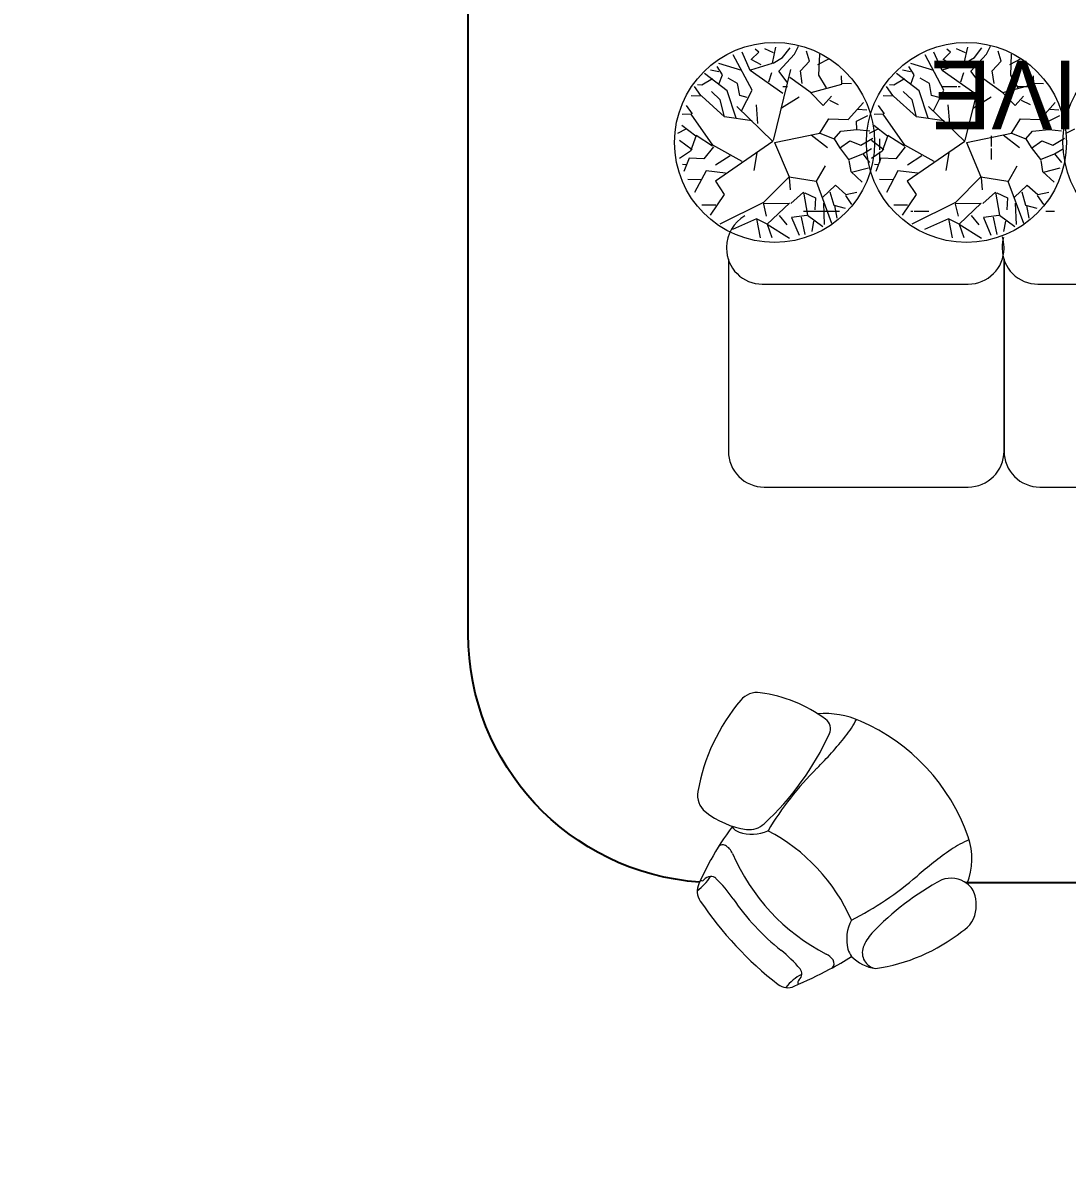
# Model space of a CAD drawing. Header units: millimetres. Extents: x 148480 to 578986, y 39883 to 155062.
# Drawn here: x 240593 to 243950, y 126428 to 130095 of the extents above; entities that cross this region are included whole.
import ezdxf

# ---------------------------------------------------------------- set-up
doc = ezdxf.new("R2010")
doc.units = ezdxf.units.MM
doc.linetypes.add('CONTINU', pattern=[0])
doc.linetypes.add('HIDDEN', pattern=[0.375, 0.25, -0.125])
for name, color, linetype in [('001-TEXT', 250, 'Continuous'), ('Flooring', 44, 'Continuous'), ('I - MODULAR', 44, 'Continuous'), ('Layer4', 6, 'Continuous')]:
    doc.layers.add(name, color=color, linetype=linetype)
doc.layers.add('I-01$0$i-plants', color=7, linetype='Continuous', lineweight=13, true_color=0x86b300)
doc.layers.add('I-FURN', color=30, linetype='Continuous', lineweight=5)
doc.layers.add('Q-CASE', color=31, linetype='Continuous', lineweight=5)
doc.styles.add('Herbalife_Third Floor - Furniture Layout - 210201$0$CG', font='GOTHIC.TTF')

# ---------------------------------------------------------------- blocks, each defined once
blk = doc.blocks.new('GFC1')
at = {"layer": 'Flooring', "color": 8, "linetype": 'HIDDEN', "ltscale": 1500}
blk.add_lwpolyline([(328672.2, 130068.3, 1.540604), (310717.1, 129143.3, 0.119203), (311634.4, 128071.9, -0.704413), (307490.1, 113767.5)], format="xyb", dxfattribs=at)
at = {"layer": 'I - MODULAR', "color": 8, "linetype": 'Continuous'}
blk.add_lwpolyline([(315400.4, 128320.3, -0.39378), (314656.6, 129118.3), (314656.6, 132379.9, -0.285734), (315103.2, 133097.6)], format="xyb", dxfattribs=at)
blk.add_lwpolyline([(317681.4, 128318.3), (316256.4, 128318.3)], dxfattribs=at)
at = {"layer": 'I - MODULAR', "color": 8, "linetype": 'Continuous', "elevation": 0}
blk.add_lwpolyline([(315729.2, 128024), (315728.7, 128024)], dxfattribs=at)
at = {"layer": 'I-01$0$i-plants', "color": 8}
for p, q in [((315563.5, 130927.8, 0), (315537, 130986.7, 0)), ((315566.4, 130963.3, 0), (315590.6, 130986.8, 0)), ((315590.6, 130986.8, 0), (315578.8, 130996.7, 0)), ((315638, 130984.8, 0), (315609.7, 130997.9, 0)), ((315634.5, 130951.5, 0), (315645.7, 131003.4, 0)), ((315667.1, 130969.5, 0), (315691.3, 131000.8, 0)), ((315706, 130981.1, 0), (315718.5, 131006.4, 0)), ((315753.4, 130957.9, 0), (315743.8, 130990, 0)), ((316180.3, 130927.8, 0), (316153.8, 130986.7, 0)), ((316183.2, 130963.3, 0), (316207.4, 130986.8, 0)), ((316207.4, 130986.8, 0), (316195.6, 130996.7, 0)), ((316254.9, 130984.8, 0), (316226.5, 130997.9, 0)), ((316251.3, 130951.5, 0), (316262.6, 131003.4, 0)), ((316283.9, 130969.5, 0), (316308.1, 131000.8, 0)), ((316322.9, 130981.1, 0), (316335.3, 131006.4, 0)), ((316370.2, 130957.9, 0), (316360.6, 130990, 0)), ((315536.6, 130927.8, 0), (315462.8, 130951, 0)), ((315569, 130865, 0), (315508.3, 130978.1, 0)), ((315565, 130930.7, 0), (315634.5, 130951.5, 0)), ((315598.3, 130946.3, 0), (315566.4, 130963.3, 0)), ((315636.6, 130952.2, 0), (315667.1, 130969.5, 0)), ((315655.7, 130926.1, 0), (315706, 130981.1, 0)), ((315724.5, 130927.6, 0), (315753.4, 130957.9, 0)), ((315781, 130947.4, 0), (315817.7, 130966.5, 0)), ((315784.3, 130913.7, 0), (315786.5, 130981.2, 0)), ((316153.5, 130927.8, 0), (316079.6, 130951, 0)), ((316185.9, 130865, 0), (316125.1, 130978.1, 0)), ((316181.8, 130930.7, 0), (316251.3, 130951.5, 0)), ((316215.1, 130946.3, 0), (316183.2, 130963.3, 0)), ((316253.4, 130952.2, 0), (316283.9, 130969.5, 0)), ((316272.5, 130926.1, 0), (316322.9, 130981.1, 0)), ((316341.3, 130927.6, 0), (316370.2, 130957.9, 0)), ((316397.8, 130947.4, 0), (316434.5, 130966.5, 0)), ((316401.2, 130913.7, 0), (316403.3, 130981.2, 0)), ((315489.3, 130862.7, 0), (315416.8, 130918.4, 0)), ((315462, 130924.2, 0), (315435.6, 130929.7, 0)), ((315473.8, 130914.3, 0), (315456.8, 130941.4, 0)), ((315462.8, 130884.1, 0), (315473.8, 130914.3, 0)), ((315668.3, 130854.5, 0), (315563.5, 130927.8, 0)), ((315623.4, 130892, 0), (315632.5, 130921.6, 0)), ((315637.6, 130703.4, 0), (315693.9, 130930.9, 0)), ((315681.9, 130890.8, 0), (315655.7, 130926.1, 0)), ((315730, 130886.5, 0), (315724.5, 130927.6, 0)), ((315808, 130872.3, 0), (315784.3, 130913.7, 0)), ((316106.1, 130862.7, 0), (316033.7, 130918.4, 0)), ((316078.8, 130924.2, 0), (316052.4, 130929.7, 0)), ((316090.6, 130914.3, 0), (316073.6, 130941.4, 0)), ((316079.6, 130884.1, 0), (316090.6, 130914.3, 0)), ((316285.1, 130854.5, 0), (316180.3, 130927.8, 0)), ((316240.3, 130892, 0), (316249.4, 130921.6, 0)), ((316254.4, 130703.4, 0), (316310.7, 130930.9, 0)), ((316298.7, 130890.8, 0), (316272.5, 130926.1, 0)), ((316346.9, 130886.5, 0), (316341.3, 130927.6, 0)), ((316424.8, 130872.3, 0), (316401.2, 130913.7, 0)), ((315404.4, 130847.8, 0), (315384.6, 130876.6, 0)), ((315408, 130881.1, 0), (315394.1, 130882.2, 0)), ((315441.8, 130901.9, 0), (315408, 130881.1, 0)), ((315522.3, 130886.1, 0), (315492.6, 130903.7, 0)), ((315529.4, 130847.8, 0), (315522.3, 130886.1, 0)), ((315690.3, 130906.7, 0), (315758.7, 130857.6, 0)), ((315758.7, 130857.6, 0), (315857.9, 130884.8, 0)), ((315857.9, 130884.8, 0), (315856.8, 130911, 0)), ((315857.2, 130887.1, 0), (315888.8, 130886, 0)), ((316021.2, 130847.8, 0), (316001.4, 130876.6, 0)), ((316024.8, 130881.1, 0), (316010.9, 130882.2, 0)), ((316058.7, 130901.9, 0), (316024.8, 130881.1, 0)), ((316139.2, 130886.1, 0), (316109.4, 130903.7, 0)), ((316146.2, 130847.8, 0), (316139.2, 130886.1, 0)), ((316307.2, 130906.7, 0), (316375.6, 130857.6, 0)), ((316375.6, 130857.6, 0), (316474.7, 130884.8, 0)), ((316474.7, 130884.8, 0), (316473.6, 130911, 0)), ((316474, 130887.1, 0), (316505.6, 130886, 0)), ((315407.3, 130845.9, 0), (315373.5, 130846.7, 0)), ((315480.6, 130779.5, 0), (315407.3, 130845.9, 0)), ((315466.5, 130834.3, 0), (315438.5, 130860.9, 0)), ((315518, 130774.7, 0), (315489.3, 130862.7, 0)), ((315553.6, 130841.7, 0), (315529.4, 130847.8, 0)), ((315535.3, 130798.7, 0), (315569, 130865, 0)), ((315664.2, 130808, 0), (315720.5, 130843.6, 0)), ((315756.8, 130857, 0), (315798, 130816, 0)), ((315798, 130816, 0), (315824.9, 130845.2, 0)), ((316024.2, 130845.9, 0), (315990.3, 130846.7, 0)), ((316097.5, 130779.5, 0), (316024.2, 130845.9, 0)), ((316083.4, 130834.3, 0), (316055.3, 130860.9, 0)), ((316134.8, 130774.7, 0), (316106.1, 130862.7, 0)), ((316170.5, 130841.7, 0), (316146.2, 130847.8, 0)), ((316152.1, 130798.7, 0), (316185.9, 130865, 0)), ((316281.1, 130808, 0), (316337.3, 130843.6, 0)), ((316373.7, 130857, 0), (316414.9, 130816, 0)), ((316414.9, 130816, 0), (316441.7, 130845.2, 0)), ((315377.6, 130788.9, 0), (315358.5, 130815.3, 0)), ((315480.6, 130779.5, 0), (315466.5, 130834.3, 0)), ((315636.2, 130700.2, 0), (315519.8, 130812.7, 0)), ((315587.5, 130758.1, 0), (315583, 130818.3, 0)), ((315817.6, 130832.4, 0), (315846, 130819.4, 0)), ((315878.6, 130770.4, 0), (315927.1, 130825, 0)), ((315909, 130803.6, 0), (315938.6, 130801.5, 0)), ((315994.4, 130788.9, 0), (315975.3, 130815.3, 0)), ((316097.5, 130779.5, 0), (316083.4, 130834.3, 0)), ((316253, 130700.2, 0), (316136.6, 130812.7, 0)), ((316204.4, 130758.1, 0), (316199.9, 130818.3, 0)), ((316434.4, 130832.4, 0), (316462.8, 130819.4, 0)), ((316495.4, 130770.4, 0), (316543.9, 130825, 0)), ((316525.9, 130803.6, 0), (316555.4, 130801.5, 0)), ((315373.3, 130787.6, 0), (315344.5, 130787.1, 0)), ((315443.5, 130688, 0), (315373.3, 130787.6, 0)), ((315569.5, 130766.1, 0), (315480.6, 130779.5, 0)), ((315786.8, 130726.6, 0), (315815.4, 130772.7, 0)), ((315815.4, 130772.7, 0), (315878.6, 130770.4, 0)), ((315905, 130764.9, 0), (315941.8, 130783.7, 0)), ((315990.1, 130787.6, 0), (315961.3, 130787.1, 0)), ((316060.3, 130688, 0), (315990.1, 130787.6, 0)), ((316186.3, 130766.1, 0), (316097.5, 130779.5, 0)), ((316403.6, 130726.6, 0), (316432.3, 130772.7, 0)), ((316432.3, 130772.7, 0), (316495.4, 130770.4, 0)), ((316521.8, 130764.9, 0), (316558.6, 130783.7, 0)), ((315356.4, 130739.7, 0), (315329.2, 130726.2, 0)), ((315388, 130717, 0), (315343.9, 130751.9, 0)), ((315832.7, 130708.2, 0), (315854.1, 130733.4, 0)), ((315854.1, 130733.4, 0), (315906.2, 130738.4, 0)), ((315906.2, 130738.4, 0), (315905, 130764.9, 0)), ((315906.2, 130738.4, 0), (315947.5, 130734.5, 0)), ((315973.2, 130739.7, 0), (315946, 130726.2, 0)), ((316004.8, 130717, 0), (315960.7, 130751.9, 0)), ((316449.5, 130708.2, 0), (316470.9, 130733.4, 0)), ((316470.9, 130733.4, 0), (316523, 130738.4, 0)), ((316523, 130738.4, 0), (316521.8, 130764.9, 0)), ((316523, 130738.4, 0), (316564.3, 130734.5, 0)), ((316605.1, 130739.7, 0), (316577.9, 130726.2, 0)), ((315376.3, 130673.2, 0), (315335.9, 130703.8, 0)), ((315389.2, 130719.8, 0), (315371.1, 130669.1, 0)), ((315442.1, 130684.8, 0), (315389.2, 130719.8, 0)), ((315636.2, 130700.2, 0), (315451.2, 130572.7, 0)), ((315641.5, 130697.1, 0), (315786.8, 130726.6, 0)), ((315641.5, 130697.1, 0), (315688.1, 130587, 0)), ((315759.5, 130721.3, 0), (315811.8, 130680.7, 0)), ((315786.8, 130726.6, 0), (315832.7, 130708.2, 0)), ((315832.7, 130708.2, 0), (315849.7, 130681.1, 0)), ((315850.4, 130678.9, 0), (315883.5, 130702.2, 0)), ((315883.5, 130702.2, 0), (315918.8, 130688.4, 0)), ((315918.8, 130688.4, 0), (315956.9, 130710.8, 0)), ((315993.2, 130673.2, 0), (315952.7, 130703.8, 0)), ((316006, 130719.8, 0), (315987.9, 130669.1, 0)), ((316059, 130684.8, 0), (316006, 130719.8, 0)), ((316253, 130700.2, 0), (316068.1, 130572.7, 0)), ((316258.3, 130697.1, 0), (316403.6, 130726.6, 0)), ((316258.3, 130697.1, 0), (316304.9, 130587, 0)), ((316376.4, 130721.3, 0), (316428.6, 130680.7, 0)), ((316403.6, 130726.6, 0), (316449.5, 130708.2, 0)), ((316449.5, 130708.2, 0), (316466.5, 130681.1, 0)), ((316467.2, 130678.9, 0), (316500.3, 130702.2, 0)), ((316500.3, 130702.2, 0), (316535.7, 130688.4, 0)), ((316535.7, 130688.4, 0), (316573.7, 130710.8, 0)), ((315371.1, 130669.1, 0), (315335.8, 130645.1, 0)), ((315445, 130683.2, 0), (315414.2, 130644.2, 0)), ((315537.3, 130635.9, 0), (315443.5, 130688, 0)), ((315584.7, 130663.5, 0), (315574.9, 130606.8, 0)), ((315849.7, 130681.1, 0), (315879.4, 130641.9, 0)), ((315879.4, 130641.9, 0), (315925, 130660.9, 0)), ((315925, 130660.9, 0), (315953.6, 130677.6, 0)), ((315925, 130660.9, 0), (315946.8, 130632.4, 0)), ((315987.9, 130669.1, 0), (315952.7, 130645.1, 0)), ((316061.8, 130683.2, 0), (316031, 130644.2, 0)), ((316154.1, 130635.9, 0), (316060.3, 130688, 0)), ((316201.5, 130663.5, 0), (316191.7, 130606.8, 0)), ((316466.5, 130681.1, 0), (316496.3, 130641.9, 0)), ((316496.3, 130641.9, 0), (316541.8, 130660.9, 0)), ((316541.8, 130660.9, 0), (316570.4, 130677.6, 0)), ((316541.8, 130660.9, 0), (316563.7, 130632.4, 0)), ((315357.6, 130624.7, 0), (315345.8, 130626.5, 0)), ((315366.7, 130646.2, 0), (315350.3, 130603.8, 0)), ((315414.2, 130644.2, 0), (315366.7, 130646.2, 0)), ((315498.4, 130653.5, 0), (315451.6, 130623.6, 0)), ((315775.6, 130570.5, 0), (315804.9, 130622.1, 0)), ((315880.2, 130639.3, 0), (315886.2, 130603.6, 0)), ((315974.4, 130624.7, 0), (315962.6, 130626.5, 0)), ((315983.6, 130646.2, 0), (315967.1, 130603.8, 0)), ((316031, 130644.2, 0), (315983.6, 130646.2, 0)), ((316115.2, 130653.5, 0), (316068.5, 130623.6, 0)), ((316392.4, 130570.5, 0), (316421.7, 130622.1, 0)), ((316497, 130639.3, 0), (316503, 130603.6, 0)), ((315421.2, 130606.3, 0), (315384.1, 130536.2, 0)), ((315483.7, 130598.2, 0), (315421.2, 130606.3, 0)), ((315688.1, 130587, 0), (315605.8, 130503.6, 0)), ((315688.1, 130587, 0), (315774.8, 130573.1, 0)), ((315688.8, 130584.7, 0), (315691.8, 130545.3, 0)), ((315886.2, 130603.6, 0), (315923.4, 130569.2, 0)), ((315889, 130602, 0), (315943.1, 130615.4, 0)), ((316038, 130606.3, 0), (316001, 130536.2, 0)), ((316100.5, 130598.2, 0), (316038, 130606.3, 0)), ((316304.9, 130587, 0), (316222.7, 130503.6, 0)), ((316304.9, 130587, 0), (316391.6, 130573.1, 0)), ((316305.6, 130584.7, 0), (316308.6, 130545.3, 0)), ((316503, 130603.6, 0), (316540.2, 130569.2, 0)), ((316505.9, 130602, 0), (316559.9, 130615.4, 0)), ((315405.1, 130577.4, 0), (315362.5, 130577.8, 0)), ((315451.3, 130572.6, 0), (315479.7, 130530.1, 0)), ((315774.8, 130573.1, 0), (315824.6, 130437.7, 0)), ((315795.4, 130520.2, 0), (315837, 130559.5, 0)), ((315837, 130559.5, 0), (315870.8, 130529.3, 0)), ((316021.9, 130577.4, 0), (315979.3, 130577.8, 0)), ((316068.1, 130572.6, 0), (316096.5, 130530.1, 0)), ((316391.6, 130573.1, 0), (316441.4, 130437.7, 0)), ((316412.2, 130520.2, 0), (316453.8, 130559.5, 0)), ((316453.8, 130559.5, 0), (316487.6, 130529.3, 0)), ((315479.7, 130530.1, 0), (315435, 130463, 0)), ((315694, 130500.4, 0), (315734.4, 130536.9, 0)), ((315734.4, 130536.9, 0), (315747.7, 130463.1, 0)), ((315739.2, 130535.5, 0), (315773.4, 130518.9, 0)), ((315773.4, 130518.9, 0), (315771.3, 130480.7, 0)), ((315819, 130537.9, 0), (315831.5, 130496, 0)), ((315869.3, 130526.4, 0), (315889.2, 130497.4, 0)), ((315870.8, 130529.3, 0), (315906.1, 130537.4, 0)), ((316096.5, 130530.1, 0), (316051.8, 130463, 0)), ((316310.9, 130500.4, 0), (316351.2, 130536.9, 0)), ((316351.2, 130536.9, 0), (316364.5, 130463.1, 0)), ((316356, 130535.5, 0), (316390.2, 130518.9, 0)), ((316390.2, 130518.9, 0), (316388.1, 130480.7, 0)), ((316435.8, 130537.9, 0), (316448.4, 130496, 0)), ((316486.1, 130526.4, 0), (316506, 130497.4, 0)), ((316487.6, 130529.3, 0), (316522.9, 130537.4, 0)), ((315452.2, 130495, 0), (315407.7, 130495.1, 0)), ((315605.8, 130503.6, 0), (315465.8, 130434.7, 0)), ((315604.7, 130500.5, 0), (315689.2, 130501.8, 0)), ((315605.4, 130498.2, 0), (315614.3, 130460.5, 0)), ((315689.2, 130501.8, 0), (315617.7, 130434.7, 0)), ((315798.4, 130502.3, 0), (315801.1, 130433.4, 0)), ((315831.5, 130496, 0), (315868.2, 130485.8, 0)), ((315834.4, 130494.4, 0), (315841.8, 130453.8, 0)), ((316069, 130495, 0), (316024.5, 130495.1, 0)), ((316222.7, 130503.6, 0), (316082.7, 130434.7, 0)), ((316221.5, 130500.5, 0), (316306, 130501.8, 0)), ((316222.2, 130498.2, 0), (316231.2, 130460.5, 0)), ((316306, 130501.8, 0), (316234.5, 130434.7, 0)), ((316415.2, 130502.3, 0), (316417.9, 130433.4, 0)), ((316448.4, 130496, 0), (316485, 130485.8, 0)), ((316451.2, 130494.4, 0), (316458.7, 130453.8, 0)), ((315583.8, 130451.4, 0), (315506.6, 130417.6, 0)), ((315617.7, 130434.7, 0), (315583.8, 130451.4, 0)), ((315583.8, 130451.4, 0), (315595.3, 130390.4, 0)), ((315656.2, 130462.5, 0), (315680.9, 130432.1, 0)), ((315745.5, 130462.4, 0), (315696.3, 130455.4, 0)), ((315696.3, 130455.4, 0), (315720.2, 130398.6, 0)), ((315727.1, 130456.9, 0), (315739.3, 130401.5, 0)), ((315747.7, 130463.1, 0), (315796.6, 130426.8, 0)), ((315766.5, 130444.6, 0), (315761, 130410.8, 0)), ((316200.6, 130451.4, 0), (316123.5, 130417.6, 0)), ((316234.5, 130434.7, 0), (316200.6, 130451.4, 0)), ((316200.6, 130451.4, 0), (316212.1, 130390.4, 0)), ((316273, 130462.5, 0), (316297.8, 130432.1, 0)), ((316362.4, 130462.4, 0), (316313.2, 130455.4, 0)), ((316313.2, 130455.4, 0), (316337, 130398.6, 0)), ((316344, 130456.9, 0), (316356.2, 130401.5, 0)), ((316364.5, 130463.1, 0), (316413.4, 130426.8, 0)), ((316383.3, 130444.6, 0), (316377.8, 130410.8, 0)), ((315617.7, 130434.7, 0), (315689.3, 130389.3, 0)), ((315617.7, 130434.7, 0), (315633.1, 130391.2, 0)), ((316234.5, 130434.7, 0), (316306.2, 130389.3, 0)), ((316234.5, 130434.7, 0), (316249.9, 130391.2, 0))]:
    blk.add_line(p, q, dxfattribs=at)
at = {"layer": 'I-01$0$i-plants', "color": 8, "linetype": 'CONTINU'}
for centre in [(315641.5, 130697.1, 0), (316258.3, 130697.1, 0), (316890.1, 130697.1, 0)]:
    blk.add_circle(centre, 321.5, dxfattribs=at)
at = {"layer": 'I-FURN', "color": 8}
for centre, radius, start, end in [((316010.6, 128501.7, 0), 625.4, 139.8488, 169.9203), ((315586, 128860, 0), 69.9, 82.0526, 139.8488), ((315531.2, 128467.6, 0), 466, 53.9136, 82.0526), ((315801.7, 128571.4, 0), 290.8, 66.4736, 94.2103), ((315783.2, 128813.4, 0), 38.1, 335.5197, 53.9136), ((315646.6, 128968.9, 0), 286.7, 321.1463, 334.0582), ((315663.8, 128254.8, 0), 636.1, 19.4077, 66.4736), ((314996.3, 129171.7, 0), 902.7, 312.6661, 335.5197), ((314871.6, 129593.2, 0), 1281.9, 314.9595, 321.1463), ((316515.7, 127946.8, 0), 1044.9, 134.9595, 148.9631), ((315461.1, 128599.4, 0), 67.3, 169.9203, 231.011), ((315586.5, 128754.5, 0), 266.7, 231.011, 262.4872), ((316140.9, 128008, 0), 802.4, 142.3455, 151.4399), ((315610.6, 128588.6, 0), 138.5, 219.1705, 220.7304), ((315540.5, 128520.9, 0), 41.6, 213.0417, 251.8042), ((315560.8, 128559.3, 0), 69.8, 262.4872, 312.6661), ((315567.9, 128604.5, 0), 129.6, 251.8042, 293.6526), ((315345.7, 127960, 0), 593, 23.6869, 62.4585), ((316372.1, 128189.3, 0), 286.7, 111.4833, 124.7351), ((316064.5, 128396, 0), 211.4, 337.703, 19.4077), ((315474.6, 128421.6, 0), 18.6, 61.593, 136.9429), ((315458.8, 128392.5, 0), 51.7, 23.1669, 61.593), ((316939.1, 127371.4, 0), 1281.9, 124.7351, 130.9218), ((316436, 127847.4, 0), 1138.5, 151.4399, 155.7367), ((316106.7, 128669.7, 0), 653, 203.1669, 242.7144), ((315307.7, 128414.2, 0), 148.3, 305.1645, 329.5268), ((315450.2, 128291.7, 0), 57.2, 155.7367, 213.911), ((315409.3, 128331.5, 0), 6.49, 213.6729, 322.7846), ((315437.6, 128310.1, 0), 29, 94.2281, 142.7846), ((315437.2, 128316.4, 0), 22.7, 46.0824, 94.2281), ((315163.6, 128032.3, 0), 417, 34.2266, 46.0824), ((315415, 129129.6, 0), 1044.9, 296.9595, 310.9218), ((316605.4, 127538.8, 0), 897.2, 118.4006, 136.5262), ((316207.9, 128245.7, 0), 87.3, 53.3545, 109.5492), ((316218.4, 128259.8, 0), 69.8, 13.932, 53.3545), ((316162.1, 128245.8, 0), 127.8, 355.1969, 13.932), ((316362, 128904.7, 0), 1155.9, 213.911, 232.1447), ((316123.3, 128685.2, 0), 743.7, 214.2266, 231.6547), ((316195.3, 128243, 0), 94.5, 300.7274, 355.1969), ((316002.9, 128137, 0), 129.6, 151.8042, 194.0771), ((316048.2, 128067.2, 0), 129.2, 136.5262, 159.9625), ((315880.8, 128623.4, 0), 587, 278.3538, 308.159), ((315403.2, 127774.8, 0), 417, 39.7989, 51.6547), ((315779, 128034.4, 0), 61.9, 35.4713, 62.7144), ((315939.9, 128121.2, 0), 64.5, 194.0771, 217.6935), ((315975.5, 128093.6, 0), 51.9, 159.9625, 259.5892), ((315448.2, 128752.4, 0), 802.4, 297.4805, 303.3046), ((315813.8, 128059.2, 0), 19.2, 310.2497, 35.4713), ((315986.9, 128179.6, 0), 138.5, 224.9291, 261.3856), ((315789.2, 127899, 0), 138.8, 115.6101, 143.4208), ((314902.8, 129800.9, 0), 1984.3, 293.8265, 297.4805), ((315705, 128026.2, 0), 24.3, 310.6125, 39.7989), ((315683.9, 128032.2, 0), 50.8, 232.1447, 293.8265), ((315729, 127998.2, 0), 12.7, 130.6125, 210.1319)]:
    blk.add_arc(centre, radius, start, end, dxfattribs=at)
at = {"layer": 'Q-CASE', "color": 8}
for p, q in [((315682.9, 130875.4, 0), (315668.2, 130875.4, 0)), ((316226.9, 130875.4, 0), (316180, 130875.4, 0)), ((316226.9, 130875.4, 0), (316180, 130875.4, 0)), ((316238, 130875.4, 0), (316231.7, 130875.4, 0)), ((316238, 130875.4, 0), (316231.7, 130875.4, 0)), ((316481.4, 130875.4, 0), (316421.3, 130875.4, 0)), ((315978.8, 130708.3, 0), (315978.8, 130673.4, 0)), ((316338.8, 130684.1, 0), (316338.8, 130717.9, 0)), ((315978.8, 130666.8, 0), (315978.8, 130633, 0)), ((316338.8, 130642.6, 0), (316338.8, 130677.5, 0)), ((315850, 130475.4, 0), (315734, 130475.4, 0)), ((316085.9, 130475.4, 0), (316079.6, 130475.4, 0)), ((316137.6, 130475.4, 0), (316090.7, 130475.4, 0)), ((316541, 130475.4, 0), (316514, 130475.4, 0)), ((315487.1, 130360.4, 0), (315487.1, 130356.8, 0)), ((316373.1, 130360.4, 0), (316373.1, 130356.8, 0)), ((316379, 130356.8, 0), (316379, 130360.4, 0)), ((315492.9, 130322.3, 0), (315492.9, 129704.9, 0)), ((316379, 129704.9, 0), (316379, 130322.3, 0)), ((316379, 130322.3, 0), (316379, 129704.9, 0)), ((315602.1, 130241.8, 0), (316264, 130241.8, 0)), ((316488.1, 130241.8, 0), (317150, 130241.8, 0)), ((315607.9, 129589.9, 0), (316264, 129589.9, 0)), ((316494, 129589.9, 0), (317150, 129589.9, 0))]:
    blk.add_line(p, q, dxfattribs=at)
for centre, start, end in [((315602.1, 130360.4, 0), 119.1973, 180), ((316488.1, 130360.4, 0), 164.0536, 180), ((316264, 130360.4, 0), 0, 17.0856), ((315602.1, 130356.8, 0), 180, 270), ((316264, 130356.8, 0), 270, 0), ((316488.1, 130356.8, 0), 180, 270), ((315607.9, 129704.9, 0), 180, 270), ((316264, 129704.9, 0), 270, 0), ((316494, 129704.9, 0), 180, 270)]:
    blk.add_arc(centre, 115, start, end, dxfattribs=at)
at = {"layer": '001-TEXT', "color": 8, "style": 'Herbalife_Third Floor - Furniture Layout - 210201$0$CG'}
blk.add_text('COLLABORATIVE', height=220, rotation=180, dxfattribs=at).set_placement((318594.7, 130959.6, 0))

msp = doc.modelspace()

# ---------------------------------------------------------------- block references
at = {"layer": 'Layer4', "linetype": 'Continuous', "rotation": 360}
msp.add_blockref('GFC1', (-72632.4, -986), dxfattribs=at)

doc.saveas('drawing.dxf')
